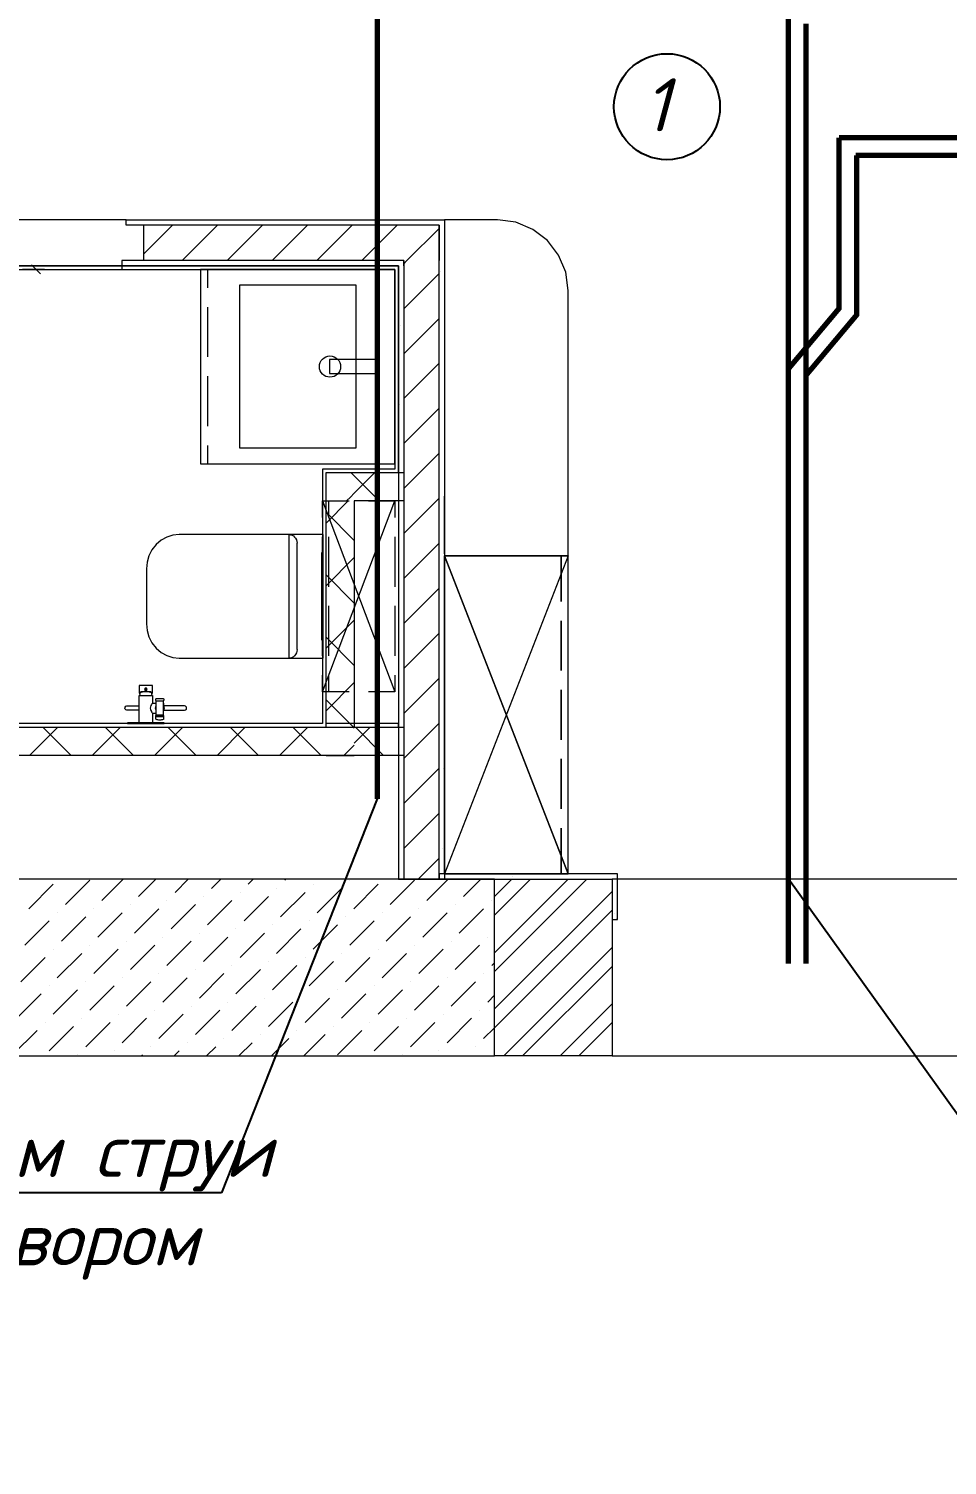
# Model space of a CAD drawing. Header units: millimetres. Extents: x 3082 to 230946, y 1570 to 312844.
# Drawn here: x 49563 to 52163, y 115975 to 120039 of the extents above; entities that cross this region are included whole.
import ezdxf
from ezdxf import colors
from ezdxf.entities.mleader import LeaderData, LeaderLine
from ezdxf.math import Vec2, Vec3

# ---------------------------------------------------------------- set-up
doc = ezdxf.new("R2010")
doc.units = ezdxf.units.MM
for name, color, linetype in [('PDF2_!плитка', 7, 'Continuous'), ('PDF2_!штукатурка', 7, 'Continuous'), ('PDF2_06_3 Размеры потолка', 7, 'Continuous'), ('кондиционирование', 5, 'Continuous')]:
    doc.layers.add(name, color=color, linetype=linetype)
for name, color, linetype, true_color in [('PDF2_02_01 Стены несущие', 8, 'Continuous', 0x7e7e7e), ('PDF2_02_02 Перегородки', 8, 'Continuous', 0x7e7e7e), ('PDF2_03_1 ГКЛ Стены', 8, 'Continuous', 0x7e7e7e), ('PDF2_04_1 Мебель', 253, 'Continuous', 0xaaaaaa), ('PDF2_04_2 Сантехническое оборудование', 253, 'Continuous', 0xaaaaaa)]:
    doc.layers.add(name, color=color, linetype=linetype, true_color=true_color)
doc.styles.add('ls_200', font='isocpeui.ttf', dxfattribs={"height": 200})

# ---------------------------------------------------------------- blocks, each defined once
blk = doc.blocks.new('ереьтекркер')
at = {"layer": 'PDF2_!плитка', "lineweight": 15}
for points in [[(6273.1, 347), (7498, 347), (7498, 357), (7293, 357), (7293, 1067.1), (7498, 1067.1), (7498, 1077.1), (7498, 1652.1), (7488, 1652.1), (6715.6, 1652.1), (6715.6, 1642.1), (7488, 1642.1), (7488, 1077.1), (7283, 1077.1), (7283, 1067.1), (7283, 357), (6273.1, 357)], [(7283, 347), (7293, 347)]]:
    blk.add_lwpolyline(points, dxfattribs=at)
at = {"layer": 'PDF2_!плитка', "color": 251, "lineweight": 20, "true_color": 0x696969}
for points in [[(6715.6, 1652.1), (6039.6, 1652.1)], [(6039.6, 1642.1), (6715.6, 1642.1)]]:
    blk.add_lwpolyline(points, dxfattribs=at)
at = {"layer": 'PDF2_!штукатурка', "lineweight": 15}
blk.add_lwpolyline([(8117.5, -68), (8102.5, -68), (7613, -68), (7613, -83), (8102.5, -83), (8102.5, -197), (8117.5, -197)], close=True, dxfattribs=at)
at = {"layer": 'PDF2_!штукатурка', "color": 8, "lineweight": 15, "true_color": 0x7e7e7e}
for points in [[(7820.5, -76.5), (7820.5, -76.5)], [(8110.3, -178.8), (8110.3, -178.8)], [(8114.3, -193), (8114.3, -193)]]:
    blk.add_lwpolyline(points, dxfattribs=at)
at = {"layer": 'PDF2_02_01 Стены несущие', "color": 7, "lineweight": 15}
for points in [[(5238.1, -583), (7770, -583), (7770, -83), (5238.1, -83)], [(7770, -583), (7770, -83), (8102.5, -83), (8102.5, -197), (8102.5, -312), (8102.5, -583)]]:
    blk.add_lwpolyline(points, close=True, dxfattribs=at)
at = {"layer": 'PDF2_02_01 Стены несущие', "lineweight": 15}
for points in [[(6452.1, -166.5), (6521, -97.5)], [(6555.5, -155), (6624.5, -86)], [(6658.9, -143.5), (6719.4, -83)], [(6762.3, -132), (6811.3, -83)], [(6865.8, -120.5), (6903.2, -83)], [(6969.2, -109), (6995.2, -83)], [(7049.6, -120.5), (7049.6, -120.5)], [(7072.6, -97.5), (7087.1, -83)], [(7153, -109), (7153, -109)], [(7164.5, -189.4), (7233.5, -120.5)], [(7176, -86), (7179, -83)], [(7256.4, -97.5), (7256.4, -97.5)], [(7267.9, -178), (7336.9, -109)], [(7359.9, -86), (7359.9, -86)], [(7371.3, -166.5), (7440.3, -97.5)], [(7474.8, -155), (7543.7, -86)], [(7578.2, -143.5), (7638.6, -83)], [(7681.6, -132), (7730.6, -83)], [(7770, -344.1), (8031.1, -83)], [(7770, -185), (7872, -83)], [(7770, -291), (7978.1, -83)], [(7770, -131.9), (7819, -83)], [(7770, -450.1), (8102.5, -117.6)], [(6739.4, -155), (6739.4, -155)], [(6842.8, -143.5), (6842.8, -143.5)], [(6854.3, -223.9), (6923.2, -155)], [(6946.2, -132), (6946.2, -132)], [(6957.7, -212.4), (7026.6, -143.5)], [(7061.1, -200.9), (7130, -132)], [(7658.6, -155), (7658.6, -155)], [(7762, -143.5), (7762, -143.5)], [(6440.6, -269.9), (6509.6, -200.9)], [(6532.5, -178), (6532.5, -178)], [(6544, -258.4), (6613, -189.4)], [(6636, -166.5), (6636, -166.5)], [(6647.4, -246.9), (6716.4, -178)], [(6750.9, -235.4), (6819.8, -166.5)], [(7244.9, -200.9), (7244.9, -200.9)], [(7348.4, -189.4), (7348.4, -189.4)], [(7359.9, -269.9), (7428.8, -200.9)], [(7451.8, -178), (7451.8, -178)], [(7463.3, -258.4), (7532.2, -189.4)], [(7555.2, -166.5), (7555.2, -166.5)], [(7566.7, -246.9), (7635.6, -178)], [(7670.1, -235.4), (7739, -166.5)], [(7739, -534.2), (7770, -503.2), (8102.5, -170.7)], [(6934.7, -235.4), (6934.7, -235.4)], [(7038.1, -223.9), (7038.1, -223.9)], [(7049.6, -304.3), (7118.6, -235.4)], [(7141.5, -212.4), (7141.5, -212.4)], [(7153, -292.9), (7222, -223.9)], [(7256.4, -281.4), (7325.4, -212.4)], [(6521, -281.4), (6521, -281.4)], [(6624.5, -269.9), (6624.5, -269.9)], [(6636, -350.3), (6704.9, -281.4)], [(6727.9, -258.4), (6727.9, -258.4)], [(6739.4, -338.8), (6808.3, -269.9)], [(6831.3, -246.9), (6831.3, -246.9)], [(6842.8, -327.3), (6911.7, -258.4)], [(6946.2, -315.8), (7015.1, -246.9)], [(7440.3, -281.4), (7440.3, -281.4)], [(7543.7, -269.9), (7543.7, -269.9)], [(7555.2, -350.3), (7624.1, -281.4)], [(7647.1, -258.4), (7647.1, -258.4)], [(7658.6, -338.8), (7727.5, -269.9)], [(7750.5, -246.9), (7750.5, -246.9)], [(7796.2, -583), (8102.5, -276.7)], [(6429.1, -373.3), (6498.1, -304.3)], [(6532.5, -361.8), (6601.5, -292.9)], [(7130, -315.8), (7130, -315.8)], [(7233.5, -304.3), (7233.5, -304.3)], [(7244.9, -384.8), (7313.9, -315.8)], [(7336.9, -292.9), (7336.9, -292.9)], [(7348.4, -373.3), (7417.3, -304.3)], [(7451.8, -361.8), (7520.7, -292.9)], [(7762, -327.3), (7770, -319.3)], [(6716.4, -361.8), (6716.4, -361.8)], [(6819.8, -350.3), (6819.8, -350.3)], [(6831.3, -430.7), (6900.2, -361.8)], [(6923.2, -338.8), (6923.2, -338.8)], [(6934.7, -419.3), (7003.6, -350.3)], [(7026.6, -327.3), (7026.6, -327.3)], [(7038.1, -407.8), (7107.1, -338.8)], [(7141.5, -396.3), (7210.5, -327.3)], [(7635.6, -361.8), (7635.6, -361.8)], [(7739, -350.3), (7739, -350.3)], [(7849.3, -583), (8102.5, -329.8)], [(6509.6, -384.8), (6509.6, -384.8)], [(6521, -465.2), (6590, -396.3)], [(6613, -373.3), (6613, -373.3)], [(6624.5, -453.7), (6693.4, -384.8)], [(6727.9, -442.2), (6796.8, -373.3)], [(7325.4, -396.3), (7325.4, -396.3)], [(7428.8, -384.8), (7428.8, -384.8)], [(7440.3, -465.2), (7509.2, -396.3)], [(7532.2, -373.3), (7532.2, -373.3)], [(7543.7, -453.7), (7612.6, -384.8)], [(7647.1, -442.2), (7716.1, -373.3)], [(6417.6, -476.7), (6486.6, -407.8)], [(6911.7, -442.2), (6911.7, -442.2)], [(7015.1, -430.7), (7015.1, -430.7)], [(7026.6, -511.2), (7095.6, -442.2)], [(7118.6, -419.3), (7118.6, -419.3)], [(7130, -499.7), (7199, -430.7)], [(7222, -407.8), (7222, -407.8)], [(7233.5, -488.2), (7302.4, -419.3)], [(7336.9, -476.7), (7405.8, -407.8)], [(7750.5, -430.7), (7770, -411.2)], [(7955.3, -583), (8102.5, -435.8)], [(6601.5, -476.7), (6601.5, -476.7)], [(6704.9, -465.2), (6704.9, -465.2)], [(6716.4, -545.6), (6785.3, -476.7)], [(6808.3, -453.7), (6808.3, -453.7)], [(6819.8, -534.2), (6888.7, -465.2)], [(6923.2, -522.7), (6992.2, -453.7)], [(7520.7, -476.7), (7520.7, -476.7)], [(7624.1, -465.2), (7624.1, -465.2)], [(7635.6, -545.6), (7704.6, -476.7)], [(7727.5, -453.7), (7727.5, -453.7)], [(6406.1, -580.1), (6475.1, -511.2)], [(6498.1, -488.2), (6498.1, -488.2)], [(6509.6, -568.6), (6578.5, -499.7)], [(6613, -557.1), (6681.9, -488.2)], [(7107.1, -522.7), (7107.1, -522.7)], [(7210.5, -511.2), (7210.5, -511.2)], [(7230.6, -583), (7290.9, -522.7)], [(7313.9, -499.7), (7313.9, -499.7)], [(7325.4, -580.1), (7394.3, -511.2)], [(7417.3, -488.2), (7417.3, -488.2)], [(7428.8, -568.6), (7497.7, -499.7)], [(7532.2, -557.1), (7601.2, -488.2)], [(8008.4, -583), (8102.5, -488.9)], [(6693.4, -568.6), (6693.4, -568.6)], [(6796.8, -557.1), (6796.8, -557.1)], [(6862.9, -583), (6877.3, -568.6)], [(6900.2, -545.6), (6900.2, -545.6)], [(6954.8, -583), (6980.7, -557.1)], [(7003.6, -534.2), (7003.6, -534.2)], [(7046.7, -583), (7084.1, -545.6)], [(7138.6, -583), (7187.5, -534.2)], [(7612.6, -568.6), (7612.6, -568.6)], [(7716.1, -557.1), (7716.1, -557.1)], [(6590, -580.1), (6590, -580.1)], [(6770.9, -583), (6773.8, -580.1)], [(7509.2, -580.1), (7509.2, -580.1)]]:
    blk.add_lwpolyline(points, dxfattribs=at)
at = {"layer": 'PDF2_02_01 Стены несущие', "color": 251, "lineweight": 20, "true_color": 0x696969}
for points in [[(9102.5, -83), (8102.5, -83)], [(8102.5, -583), (9102.5, -583)]]:
    blk.add_lwpolyline(points, dxfattribs=at)
at = {"layer": 'PDF2_02_02 Перегородки', "color": 251, "lineweight": 20, "true_color": 0x696969}
for points in [[(6727.6, 1782.1), (6027.6, 1782.1)], [(6039.6, 1652.1), (6715.6, 1652.1)]]:
    blk.add_lwpolyline(points, dxfattribs=at)
at = {"layer": 'PDF2_02_02 Перегородки', "color": 7, "lineweight": 15}
for points in [[(7613, 1767.1), (7613, 1667.1), (7613, 1767.1), (7513, 1767.1), (6777.6, 1767.1), (6727.6, 1767.1), (6727.6, 1782.1), (7628, 1782.1), (7628, 1767.1), (7628, -83), (7613, -83)], [(7513, 1667.1), (7513, 1652.1), (7513, 1667.1), (6777.6, 1667.1), (6777.6, 1767.1)], [(6777.6, 1667.1), (6715.6, 1667.1), (6715.6, 1652.1), (7498, 1652.1), (7498, -83), (7513, -83)], [(7513, 1652.1), (7513, -83), (7613, -83), (7613, 1667.1)]]:
    blk.add_lwpolyline(points, dxfattribs=at)
at = {"layer": 'PDF2_02_02 Перегородки', "lineweight": 15}
for points in [[(6858.3, 1767.1), (6777.6, 1686.4)], [(6985.6, 1767.1), (6885.6, 1667.1)], [(7112.8, 1767.1), (7012.8, 1667.1)], [(7240.1, 1767.1), (7140.1, 1667.1)], [(7367.4, 1767.1), (7267.4, 1667.1)], [(7494.7, 1767.1), (7394.7, 1667.1)], [(7613, 1758.2), (7521.9, 1667.1), (7513, 1658.2)], [(7513, 1530.9), (7613, 1630.9)], [(7615.9, 1637), (7615.9, 1637)], [(7503.8, 1484.4), (7503.8, 1484.4)], [(7513, 1403.6), (7613, 1503.6)], [(7613.7, 1412.7), (7613.7, 1412.7)], [(7513, 1276.4), (7613, 1376.4)], [(7627.7, 1343.3), (7627.7, 1343.3)], [(7501.6, 1260.1), (7501.6, 1260.1)], [(7513, 1149.1), (7613, 1249.1)], [(7627.7, 1231.9), (7627.7, 1231.9)], [(7513, 1021.8), (7613, 1121.8)], [(7499.4, 1035.9), (7499.4, 1035.9)], [(7513, 894.5), (7613, 994.5)], [(7513, 767.2), (7613, 867.2)], [(7627.7, 786.4), (7627.7, 786.4)], [(7513, 640), (7613, 740)], [(7627.7, 675), (7627.7, 675)], [(7513, 512.7), (7613, 612.7)], [(7513, 385.4), (7613, 485.4)], [(7627.7, 453.1), (7627.7, 453.1)], [(7513, 258.1), (7613, 358.1)], [(7513, 130.8), (7613, 230.8)], [(7625.6, 228.8), (7625.6, 228.8)], [(7627.7, 229.6), (7627.7, 229.6)], [(7513, 3.6), (7613, 103.6)], [(7627.7, 118.2), (7627.7, 118.2)], [(7623.4, 4.6), (7623.4, 4.6)], [(7553.8, -83), (7613, -23.8)]]:
    blk.add_lwpolyline(points, dxfattribs=at)
at = {"layer": 'PDF2_03_1 ГКЛ Стены', "color": 7, "lineweight": 15}
blk.add_lwpolyline([(6353.1, 347), (7293, 347), (7293, 987.1), (7293, 1067.1), (7513, 1067.1), (7513, 987.1), (7373, 987.1), (7373, 347), (7513, 347), (7513, 267), (6353.1, 267), (6353.1, -83), (6273.1, -83), (5238.1, -83), (5238.1, -3), (6273.1, -3), (6273.1, 347)], close=True, dxfattribs=at)
at = {"layer": 'PDF2_03_1 ГКЛ Стены', "lineweight": 15}
for points in [[(7351.1, 987.1), (7362, 998.1), (7373, 1009.1), (7431.1, 1067.1)], [(7363.5, 1067.1), (7373, 1057.6), (7443.5, 987.1)], [(7293, 924), (7356.1, 987.1)], [(7293, 954.9), (7373, 874.9)], [(7293, 747.1), (7373, 827.1)], [(7293, 778.1), (7373, 698.1)], [(7293, 570.1), (7373, 650.1)], [(7293, 601.3), (7373, 521.3)], [(7293, 393.2), (7373, 473.2)], [(7293, 424.5), (7370.6, 347), (7373, 344.5)], [(6454.2, 267), (6534.2, 347)], [(6571.4, 267), (6491.4, 347)], [(6631, 267), (6711, 347)], [(6748.3, 267), (6668.3, 347)], [(6807.7, 267), (6887.7, 347)], [(6925.2, 267), (6845.2, 347)], [(6984.5, 267), (7064.5, 347)], [(7102.1, 267), (7022.1, 347)], [(7161.3, 267), (7241.3, 347)], [(7279, 267), (7199, 347)], [(7373, 302), (7418.1, 347)], [(7456, 267), (7376, 347)], [(7343.7, 267), (7373, 296.3)]]:
    blk.add_lwpolyline(points, dxfattribs=at)
at = {"layer": 'PDF2_03_1 ГКЛ Стены', "color": 7, "lineweight": 15}
blk.add_lwpolyline([(7293, 267), (7373, 267)], dxfattribs=at)
at = {"layer": 'PDF2_04_1 Мебель', "lineweight": 5}
for points in [[(7778, 1782.1), (7628, 1782.1), (7628, 832), (7978, 832), (7978, 1582.1), (7971.2, 1633.9), (7951.2, 1682.1), (7919.5, 1723.5), (7878, 1755.3), (7829.8, 1775.3)], [(7778, 1782.1), (7628, 1782.1), (7628, 832), (7978, 832), (7978, 1582.1), (7971.2, 1633.8), (7951.2, 1682.1), (7919.5, 1723.5), (7878, 1755.3), (7829.8, 1775.3)], [(7488, 1642.2), (6938, 1642.2), (6938, 1092.2), (7488, 1092.2)], [(7048, 1597.2), (7048, 1137.2), (7378, 1137.2), (7378, 1597.2)], [(7303, 1387.2), (7303, 1347.2), (7438, 1347.2), (7438, 1387.2)], [(7628, -68), (7978, -68), (7978, 832)], [(7978, 832), (7628, 832), (7628, -68), (7978, -68), (7628, 832), (7978, 832), (7628, -68), (7628, 832), (7978, -68)], [(7958, 832), (7958, 702.7)], [(7958, 648.2), (7958, 507.1)], [(7958, 452.6), (7958, 311.5)], [(7958, 257), (7958, 115.9)], [(7958, 61.4), (7958, -68)]]:
    blk.add_lwpolyline(points, close=True, dxfattribs=at)
for points in [[(6990.2, 1642.2), (6938, 1642.2), (6938, 1590)], [(6958, 1642.2), (6958, 1590)], [(7185.8, 1642.2), (7044.7, 1642.2)], [(7381.4, 1642.2), (7240.3, 1642.2)], [(7488, 1590), (7488, 1642.2), (7435.9, 1642.2)], [(6938, 1535.5), (6938, 1394.4)], [(6958, 1535.5), (6958, 1394.4)], [(7488, 1394.4), (7488, 1535.5)], [(6938, 1339.9), (6938, 1198.8)], [(6958, 1339.9), (6958, 1198.8)], [(7488, 1198.8), (7488, 1339.9)], [(6938, 1144.3), (6938, 1092.2), (6990.2, 1092.2)], [(6958, 1144.3), (6958, 1092.2)], [(7435.9, 1092.2), (7488, 1092.2), (7488, 1144.3)], [(7044.7, 1092.2), (7185.8, 1092.2)], [(7240.3, 1092.2), (7381.4, 1092.2)], [(7283, 940), (7283, 987.1), (7358.3, 987.1)], [(7283, 447.1), (7488, 987.1)], [(7283, 987.1), (7488, 447.1)], [(7301, 940), (7301, 987.1)], [(7412.8, 987.1), (7488, 987.1), (7488, 940)], [(7283, 744.3), (7283, 885.5)], [(7301, 744.3), (7301, 885.5)], [(7488, 885.5), (7488, 744.3)], [(7283, 548.7), (7283, 689.8)], [(7301, 548.7), (7301, 689.8)], [(7488, 689.8), (7488, 548.7)], [(7358.3, 447.1), (7283, 447.1), (7283, 494.2)], [(7301, 447.1), (7301, 494.2)], [(7488, 494.2), (7488, 447.1), (7412.8, 447.1)]]:
    blk.add_lwpolyline(points, dxfattribs=at)
blk.add_circle((7304.1, 1367.1), 30, dxfattribs=at)
at = {"layer": 'PDF2_04_2 Сантехническое оборудование', "lineweight": 5}
for points in [[(6784.9, 639.3), (6786.7, 620.3), (6792, 602.1), (6800.5, 585.3), (6812, 570.5), (6826.1, 558.4), (6842.1, 549.4), (6859.5, 543.9), (6877.5, 542), (7284.9, 542), (7284.9, 892), (6877.5, 892), (6859.5, 890.2), (6842.1, 884.6), (6826.1, 875.7), (6812, 863.6), (6800.5, 848.8), (6792, 832), (6786.7, 813.8), (6784.9, 794.8)], [(7284.9, 594), (7284.9, 840), (7279.9, 840), (7279.9, 594)], [(6784.6, 457.3), (6783.1, 457.7), (6781.6, 457.3), (6780.5, 456.2), (6780.1, 454.7), (6780.5, 453.2), (6781.6, 452.1), (6783.1, 451.7), (6784.6, 452.1), (6785.7, 453.2), (6786.1, 454.7), (6785.7, 456.2)], [(6785.3, 456), (6785.6, 454.7), (6785.3, 453.5), (6784.3, 452.5), (6783.1, 452.2), (6781.8, 452.5), (6780.9, 453.5), (6780.5, 454.7), (6780.9, 456), (6781.8, 456.9), (6783.1, 457.3), (6784.3, 456.9)], [(6832.1, 421.7), (6832.5, 421.7), (6832.5, 401), (6832.5, 380.9), (6832.1, 380.9), (6831.1, 380.9), (6829.6, 380.9), (6827.5, 380.9), (6825.1, 380.9), (6822.5, 380.9), (6819.9, 380.9), (6817.5, 380.9), (6815.4, 380.9), (6813.9, 380.9), (6812.9, 380.9), (6812.5, 380.9), (6812.5, 401), (6812.5, 421.7), (6812.9, 421.7), (6813.9, 421.7), (6815.4, 421.7), (6817.5, 421.7), (6819.9, 421.7), (6822.5, 421.7), (6825.1, 421.7), (6827.5, 421.7), (6829.6, 421.7), (6831.1, 421.7)], [(6733, 357), (6738.1, 357), (6746.4, 357), (6757.1, 357), (6769.6, 357), (6783.1, 357), (6796.5, 357), (6809, 357), (6819.8, 357), (6828, 357), (6833.2, 357), (6835, 357), (6835, 359), (6833.2, 359), (6828, 359), (6819.8, 359), (6809, 359), (6796.5, 359), (6783.1, 359), (6769.6, 359), (6757.1, 359), (6746.4, 359), (6738.1, 359), (6733, 359), (6731.2, 359), (6731.2, 357)]]:
    blk.add_lwpolyline(points, close=True, dxfattribs=at)
for points in [[(7187.7, 892), (7187.7, 542)], [(7210.9, 566.3), (7210.9, 717), (7210.9, 867.7)], [(6802, 442.9), (6802, 465), (6801.4, 465), (6799.5, 465), (6796.5, 465), (6792.5, 465), (6788, 465), (6783.1, 465), (6778.2, 465), (6773.6, 465), (6769.7, 465), (6766.7, 465), (6764.8, 465), (6764.1, 465), (6764.1, 442.9)], [(6801, 436.9), (6800.4, 441.6), (6799.9, 442.9), (6802, 442.9), (6801.4, 444.3), (6799.5, 445.5), (6796.5, 446.5), (6792.5, 447.4), (6788, 447.9), (6783.1, 448), (6778.2, 447.9), (6773.6, 447.4), (6769.7, 446.5), (6766.7, 445.5), (6764.8, 444.3), (6764.1, 442.9), (6766.3, 442.9), (6765.7, 441.6), (6765.1, 436.9)], [(6764.1, 395), (6763.7, 395), (6747.7, 395), (6735.2, 395), (6729.5, 395), (6726.5, 395.8), (6724.3, 398), (6723.5, 401), (6724.3, 404), (6726.5, 406.2), (6729.5, 407), (6735.2, 407), (6747.7, 407), (6763.7, 407), (6764.1, 407)], [(6764.1, 359), (6764.1, 436.9), (6764.8, 436.9), (6766.7, 436.9), (6769.7, 436.9), (6773.6, 436.9), (6778.2, 436.9), (6783.1, 436.9), (6788, 436.9), (6792.5, 436.9), (6796.5, 436.9), (6799.5, 436.9), (6801.4, 436.9), (6802, 436.9), (6802, 415), (6801.6, 414.6), (6801.4, 414), (6800.5, 413.2), (6799.5, 411.2), (6799.2, 410.9), (6797.5, 408), (6796.5, 404.9), (6796.4, 404.6), (6795.7, 401), (6796.4, 397.4), (6796.5, 397.2), (6797.5, 394), (6799.2, 391.1), (6799.5, 390.8), (6800.5, 388.9), (6801.4, 388), (6801.6, 387.5), (6802, 387), (6802, 359)], [(6799.9, 442.9), (6798.8, 444.1), (6796.8, 445.1), (6794.1, 445.9), (6793.8, 445.9), (6790.6, 446.5), (6786.9, 446.8), (6783.1, 446.9), (6779.2, 446.8), (6775.5, 446.5), (6772.3, 445.9), (6772.1, 445.9), (6769.3, 445.1), (6767.3, 444.1), (6766.3, 442.9)], [(6802, 415), (6812.5, 415)], [(6812.5, 394.5), (6812.1, 395), (6810.9, 397.9), (6810.5, 401), (6810.9, 404.1), (6812.1, 407), (6812.5, 407.5)], [(6812.5, 421.7), (6812.3, 421.8), (6812.1, 422), (6811.9, 422.2), (6811.7, 422.6), (6811.5, 423.1), (6811.3, 423.7), (6811.3, 424.2), (6811.2, 424.7), (6811.3, 425.3), (6811.3, 425.8), (6811.5, 426.3), (6811.7, 426.8), (6811.9, 427.3), (6812.1, 427.5), (6812.3, 427.7), (6812.5, 427.7), (6812.8, 427.7), (6813.8, 427.7), (6815.4, 427.7), (6817.5, 427.7), (6819.9, 427.7), (6822.5, 427.7), (6825.1, 427.7), (6827.5, 427.7), (6829.6, 427.7), (6831.2, 427.7), (6832.2, 427.7), (6832.5, 427.7), (6832.7, 427.7), (6832.9, 427.5), (6833.1, 427.3), (6833.3, 426.8), (6833.5, 426.3), (6833.7, 425.8), (6833.7, 425.3), (6833.8, 424.7), (6833.7, 424.2), (6833.7, 423.7), (6833.5, 423.1), (6833.3, 422.6), (6833.1, 422.2), (6832.9, 422), (6832.7, 421.8), (6832.5, 421.7)], [(6832.5, 415), (6833, 415), (6833, 414.6), (6833, 413.2), (6833, 410.9), (6833, 408), (6833, 406.8)], [(6832.5, 407.5), (6832.9, 407), (6834.1, 404.1), (6834.5, 401), (6834.1, 397.9), (6832.9, 395), (6832.5, 394.5)], [(6833, 395), (6844.6, 395), (6865.5, 395), (6882.7, 395), (6892.4, 395), (6892.5, 395), (6895.5, 395.8), (6897.7, 398), (6898.5, 401), (6897.7, 404), (6895.5, 406.2), (6892.5, 407), (6892.4, 407), (6882.7, 407), (6865.5, 407), (6844.6, 407), (6833, 407)], [(6802, 387), (6812.5, 387)], [(6810.9, 397.9), (6810.9, 397.9)], [(6833.5, 376.2), (6833.2, 375.9), (6832.8, 375.9), (6831.7, 375.9), (6830, 375.9), (6827.8, 375.9), (6825.3, 375.9), (6822.5, 375.9), (6819.7, 375.9), (6817.2, 375.9), (6814.9, 375.9), (6813.3, 375.9), (6812.2, 375.9), (6811.8, 375.9), (6811.5, 376.2), (6811.5, 380), (6811.8, 380.3), (6812.2, 380.3), (6813.3, 380.3), (6814.9, 380.3), (6817.2, 380.3), (6819.7, 380.3), (6822.5, 380.3), (6825.3, 380.3), (6827.8, 380.3), (6830, 380.3), (6831.7, 380.3), (6832.8, 380.3), (6833.2, 380.3), (6833.5, 380), (6833.5, 376.2), (6833.5, 370), (6833.1, 369.2), (6832.8, 369), (6831.7, 368.3), (6830, 367.7), (6827.8, 367.3), (6825.3, 367), (6822.5, 366.9), (6819.7, 367), (6817.2, 367.3), (6814.9, 367.7), (6813.3, 368.3), (6812.2, 369), (6811.9, 369.2), (6811.5, 370), (6811.5, 376.2)], [(6832.5, 387), (6833, 387), (6833, 387.5), (6833, 388.9), (6833, 391.1), (6833, 394), (6833, 395.2)], [(6834.1, 397.9), (6834.1, 397.9)]]:
    blk.add_lwpolyline(points, dxfattribs=at)
at = {"layer": 'PDF2_04_2 Сантехническое оборудование', "color": 7, "lineweight": 0}
blk.add_circle((6783.1, 454.7), 2.54, dxfattribs=at)
at = {"layer": 'PDF2_04_2 Сантехническое оборудование', "lineweight": 5}
for points in [[(7187.7, 892), (7200.5, 892), (7210.9, 881.2), (7210.9, 867.7)], [(7210.9, 566.3), (7210.9, 552.9), (7200.5, 542), (7187.7, 542)]]:
    blk.add_open_spline(points, degree=3, dxfattribs=at)
at = {"layer": 'PDF2_06_3 Размеры потолка', "lineweight": 15}
for points in [[(6496, 1642.2), (6433.9, 1642.2)], [(6485, 1629.7), (6460, 1654.7)], [(7628, 837), (7628, 1000.6)]]:
    blk.add_lwpolyline(points, dxfattribs=at)
blk = doc.blocks.new('*U398')
at = {"linetype": 'ByBlock'}
blk.add_circle((0, 0), 150, dxfattribs=at)
at = {"linetype": 'ByBlock', "style": 'ls_200'}
blk.add_text('1', height=150, dxfattribs=at).set_placement((-67.4, -69.7))

msp = doc.modelspace()

# ---------------------------------------------------------------- linework, layer by layer
at = {"color": 5, "ltscale": 6, "const_width": 15}
for points in [[(43626.6, 120890.4), (48860, 120302.3), (51712.9, 120302.3), (51712.9, 117394.7)], [(51856, 119731), (51856, 119247.6), (51712.9, 119077.1)], [(53216.6, 119731), (51856, 119731)]]:
    msp.add_lwpolyline(points, dxfattribs=at)
at = {"color": 1, "ltscale": 6, "const_width": 15}
for points in [[(51762.9, 120053.7), (51762.9, 117394.7)], [(51906, 119681), (51906, 119229.4), (51762.9, 119058.9)], [(53216.6, 119681), (51902.9, 119681)]]:
    msp.add_lwpolyline(points, dxfattribs=at)
at = {"layer": 'кондиционирование', "color": 3}
msp.add_lwpolyline([(43621, 120840.8, 15, 15, 0), (48857.2, 120252.3, 15, 15, 0), (50549.6, 120252.3, 15, 15, 0), (50549.6, 117860.6, 0, 0, 0)], format="xyseb", dxfattribs=at)

# ---------------------------------------------------------------- block references
at = {"lineweight": 0}
msp.add_blockref('*U398', (51369.4, 119818.7), dxfattribs=at)
at = {"layer": 'кондиционирование', "color": 1}
msp.add_blockref('ереьтекркер', (43111.6, 117716.4), dxfattribs=at)

# ---------------------------------------------------------------- leaders
at = {"color": 3, "lineweight": 18}
ml = msp.add_multileader_mtext('Standard', dxfattribs=at)
ml.set_content('В систему К1 с разрывом струи HL138N с "сухим" затвором', color=3, style='ls_200')
ml.set_leader_properties()
ml.build(insert=Vec2(0, 0))
ml.multileader.update_dxf_attribs({"text_left_attachment_type": 6, "text_right_attachment_type": 6, "dogleg_length": 0.36, "arrow_head_size": 0.353})
ctx = ml.context
ctx.base_point, ctx.char_height, ctx.arrow_head_size, ctx.landing_gap_size, ctx.plane_origin = Vec3(47527.7, 116745.9), 150, 0.353, 0, Vec3(48071.4, 116511.2)
ctx.left_attachment, ctx.right_attachment, ctx.text_align_type = 6, 6, 1
notes = []
notes.append((ctx, [(1, (1, 1, 0), (50109.2, 116745.9), (-1, 0), 89.2, [(0, [(50549.6, 117860.6)], 0, [])])]))
ctx.mtext.insert, ctx.mtext.width, ctx.mtext.alignment, ctx.mtext.flow_direction = Vec3(48773.8, 116940.9), 3052.25, 2, 5
for ctx, leaders in notes:
    for number, flags, end, landing, length, lines in leaders:
        leader = LeaderData()
        leader.index, (leader.has_last_leader_line, leader.has_dogleg_vector, leader.attachment_direction) = number, flags
        leader.last_leader_point, leader.dogleg_vector, leader.dogleg_length = Vec3(end), Vec3(landing), length
        for number, points, colour, breaks in lines:
            line = LeaderLine()
            line.index, line.vertices, line.color, line.breaks = number, Vec3.list(points), colors.encode_raw_color(colour), breaks
            leader.lines.append(line)
        ctx.leaders.append(leader)

# ---------------------------------------------------------------- next in the draw order: leaders
at = {"layer": 'кондиционирование', "color": 0, "lineweight": 0}
ml = msp.add_multileader_mtext('Standard', dxfattribs=at)
ml.set_content('%%C9,22\\P%%C15,88\\Pввод под \\Pпотолком', style='ls_200')
ml.set_leader_properties()
ml.build(insert=Vec2(0, 0))
ml.multileader.update_dxf_attribs({"text_left_attachment_type": 6, "text_right_attachment_type": 6, "dogleg_length": 133.8, "arrow_head_size": 0.529})
ctx = ml.context
ctx.base_point, ctx.char_height, ctx.arrow_head_size, ctx.landing_gap_size, ctx.plane_origin = Vec3(52486, 116743.6), 150, 0.529, 5.88, Vec3(52128.4, 119142)
ctx.left_attachment, ctx.right_attachment, ctx.text_align_type = 6, 6, 1
notes = []
notes.append((ctx, [(1, (1, 1, 0), (52352.2, 116743.6), (1, 0), 133.8, [(0, [(51714.1, 117633.4)], 0, [])])]))
ctx.mtext.insert, ctx.mtext.width, ctx.mtext.alignment, ctx.mtext.flow_direction = Vec3(52946.4, 116923.6), 1382.975, 2, 5
ctx.mtext.has_bg_fill, ctx.mtext.bg_color, ctx.mtext.bg_scale_factor, ctx.mtext.bg_transparency, ctx.mtext.use_window_bg_color = 1, -1073741824, 1.1, 0, 1
for ctx, leaders in notes:
    for number, flags, end, landing, length, lines in leaders:
        leader = LeaderData()
        leader.index, (leader.has_last_leader_line, leader.has_dogleg_vector, leader.attachment_direction) = number, flags
        leader.last_leader_point, leader.dogleg_vector, leader.dogleg_length = Vec3(end), Vec3(landing), length
        for number, points, colour, breaks in lines:
            line = LeaderLine()
            line.index, line.vertices, line.color, line.breaks = number, Vec3.list(points), colors.encode_raw_color(colour), breaks
            leader.lines.append(line)
        ctx.leaders.append(leader)

doc.saveas('drawing.dxf')
